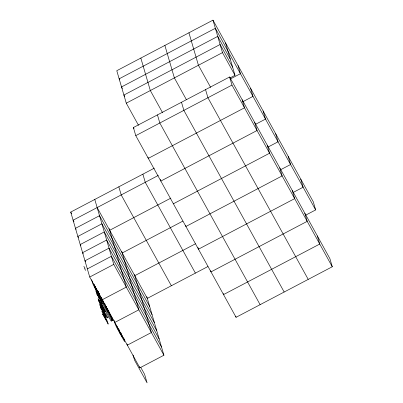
<?xml version="1.0" encoding="UTF-8"?>
<svg xmlns="http://www.w3.org/2000/svg" width="403" height="403" viewBox="0 0 403 403"><rect width="100%" height="100%" fill="white"/><g stroke="black" fill="none" stroke-linecap="round" stroke-linejoin="round"><path stroke-width="0.6" d="M305.817 215.091L315.655 209.923L313.282 201.802L212.98 20.15L116.779 70.706L126.275 103.178L138.516 125.343M126.275 103.178L222.476 52.622L212.98 20.15M133.398 127.534L229.599 76.978L329.896 258.635L332.274 266.751L236.072 317.307L135.771 135.65L133.398 127.534L133.992 128.612M230.093 77.915L235.014 75.331L225.519 42.859M230.042 79.139L240.43 73.684L238.057 65.563M135.771 135.65L231.972 85.098L229.599 76.978M242.581 101.848L252.968 96.388L250.59 88.272M146.793 296.653L163.92 355.224L139.871 367.858L89.718 277.032L70.727 212.084L154.359 168.137M158.369 175.396L73.104 220.204L73.996 221.826M255.663 124.265L265.506 119.097L263.129 110.976M109.692 230.274L170.907 198.1M268.202 146.974L278.04 141.801L275.667 133.685M173.386 203.772L269.587 153.216L267.209 145.1M87.345 268.917L111.394 256.278L161.548 347.104M122.225 252.978L182.902 221.096M280.196 169.965L290.578 164.51L288.205 156.389M89.718 277.032L113.772 264.393L94.781 199.45M134.763 275.687L195.435 243.805M293.278 192.387L303.116 187.219L300.744 179.098M207.973 266.509L147.302 298.391L97.153 207.565M104.16 310.496L101.621 305.101L102.256 306.094M105.41 306.124L107.138 308.915M83.849 266.343L85.083 268.343M84.454 268.423L85.693 270.418M96.292 289.006L99.39 294.004M96.987 290.266L99.465 294.261M97.063 290.528L99.229 294.024M97.466 291.349L94.685 286.86L97.768 292.936L96.911 290.009L93.828 283.934L95.058 288.14M94.967 287.415L99.692 295.041M95.592 288.845L98.685 293.842M96.508 290.452L99.994 296.079M104.679 303.575L104.971 304.043M106.432 306.401L106.724 306.869M97.461 292.442L100.246 296.93L99.541 294.522M108.347 311.207L106.886 308.849L107.279 310.209M107.606 310.169L109.067 312.521M107.329 310.31L108.79 312.668M109.611 314.174L111.006 316.42L110.331 314.093M100.745 300.87L96.67 293.651L100.211 299.051L100.992 301.721L102.231 303.716L101.375 300.789L95.813 290.724L98.921 297.283M122.396 336.646L119.918 332.651L116.381 325.025M98.342 299.358L103.898 309.428M103.007 307.388L103.324 307.902M103.43 308.068L103.747 308.582M103.959 308.925L104.17 309.262M99.959 303.071L102.488 306.839L103.269 309.509M100.412 304.32L104.256 310.653M104.704 314.411L100.992 308.421L99.828 304.451L105.39 314.521L106.246 317.448L100.685 307.383L105.601 315.252M103.077 309.967L100.599 305.973L101.455 308.9M106.604 315.75L107.999 318.002L107.828 317.388M103.848 311.484L101.37 307.489L102.226 310.416M103.737 311.484L103.279 310.748L104.387 314.451M104.619 313L102.14 309.005L102.997 311.937M105.39 314.521L99.828 304.451M105.818 315.982L100.256 305.917M106.029 316.718L100.473 306.648M315.655 209.923L215.353 28.27L119.152 78.822L119.751 79.905M230.264 59.095L217.726 36.386L121.525 86.942L122.421 88.564M232.642 67.21L220.103 44.506L123.902 95.058L124.794 96.68M222.476 52.622L235.014 75.331M231.972 85.098L332.274 266.751M210.663 87.431L198.427 65.261L188.931 32.789M308.219 279.39L207.923 97.738L205.545 89.617M186.317 99.526L174.373 77.9L164.877 45.428M284.17 292.029L183.869 110.377L181.496 102.256M162.565 112.704L150.324 90.539L140.828 58.067M260.121 304.668L159.82 123.011L157.447 114.895M195.405 273.118L145.251 182.287L142.879 174.172M171.351 285.752L121.202 194.926L118.83 186.811M149.674 306.512L99.526 215.686L75.477 228.325L76.071 229.403M152.052 314.632L101.899 223.801L77.85 236.44L78.449 237.523M154.425 322.748L104.276 231.921L80.222 244.561L80.822 245.639M156.797 330.868L106.649 240.042L82.6 252.676L83.194 253.759M159.17 338.983L109.022 248.157L84.973 260.796L85.567 261.879M113.772 264.393L163.92 355.224M70.727 212.084L71.623 213.706M140.707 367.304L144.586 374.322L147.08 382.85L134.557 360.171L133.061 355.053M104.523 304.129L103.591 302.441A4.942 0.317 62.3 0 0 101.747 299.792L102.755 303.237A4.942 0.317 62.3 0 0 105.46 308.834L110.427 317.831A4.942 0.317 62.3 0 0 112.276 320.481L111.268 317.035A4.942 0.317 62.3 0 0 110.296 314.783M107.939 310.31L108.558 311.438M108.654 311.091L107.102 308.577L107.722 310.738M107.077 308.758L104.946 304.557M120.945 332.913L122.643 337.497L117.087 327.432M97.984 291.243L98.549 292.346M107.677 310.673L105.455 306.29M94.136 284.971L97.219 291.047M94.438 286.014L97.521 292.084M105.274 311.937L103.022 307.504M98.397 299.55L101.198 305.071M98.7 300.588L101.783 306.658M101.687 307.449L104.77 313.524L105.626 316.451M101.067 306.451L104.15 312.521L105.007 315.453M100.448 305.454L103.531 311.524M100.045 305.187L103.128 311.257M103.163 311.378L106.246 317.448M104.901 304.456L104.629 303.519M317.363 235.926L319.735 244.047L223.534 294.598L223.197 293.439M304.824 213.222L307.197 221.338L210.996 271.894L210.658 270.73M292.286 190.513L294.658 198.634L198.457 249.185L197.949 247.447M279.747 167.804L282.12 175.925L185.919 226.481L185.582 225.317M254.671 122.391L257.049 130.512L160.847 181.063L160.339 179.325M242.138 99.687L244.51 107.803L148.309 158.359L147.972 157.2M235.73 316.148L236.072 317.307M134.426 274.529L151.382 332.515L127.333 345.154L126.995 343.996M121.716 251.24L138.844 309.806L114.795 322.445L114.457 321.287M109.183 228.531L126.305 287.102L102.256 299.741L101.919 298.583M139.529 366.7L139.871 367.858M123.625 337.689L124.633 341.134A4.942 0.317 62.3 0 1 122.784 338.485L117.817 329.488A4.942 0.317 62.3 0 1 115.112 323.891L114.104 320.445M118.981 329.442L120.527 334.732M112.341 317.796L113.011 320.093A4.942 0.317 62.3 0 1 111.168 317.443L106.201 308.446A4.942 0.317 62.3 0 1 103.49 302.849L102.654 299.978M108.679 311.166L109.561 314.068M111.238 320.526L111.364 320.959A4.942 0.317 62.3 0 1 109.515 318.31L104.553 309.313A4.942 0.317 62.3 0 1 101.843 303.716L100.836 300.27A4.942 0.317 62.3 0 1 101.344 300.648M108.402 311.312L108.8 312.678M107.697 316.934L107.803 317.287M101.224 297.122L102.231 300.562A4.942 0.317 62.3 0 1 100.387 297.918L95.42 288.921A4.942 0.317 62.3 0 1 92.71 283.324L91.874 280.453M106.044 313.907L106.553 315.65M104.881 310.522L104.966 310.819M105.112 311.312L105.314 312.003M104.82 313.292L104.992 313.892M105.067 314.149L105.193 314.577M98.302 292.523L99.007 294.931M102.307 308.446L103.767 313.453M96.141 288.488L96.997 291.419M95.979 289.047L96.226 289.898M91.677 279.778A4.942 0.317 62.3 0 1 91.677 279.627M102.483 299.404A4.942 0.317 62.3 0 1 102.448 299.228M100.569 302.502L98.09 298.512L98.947 301.439L104.508 311.504L103.652 308.577L100.569 302.502M104.256 315.126L101.783 311.131L103.752 315.63L103.324 314.169C105.732 317.126 106.155 321.02 108.195 324.128L107.339 321.196L104.256 315.126M105.112 318.053L102.639 314.058L106.654 321.09L105.112 318.053"/></g></svg>
